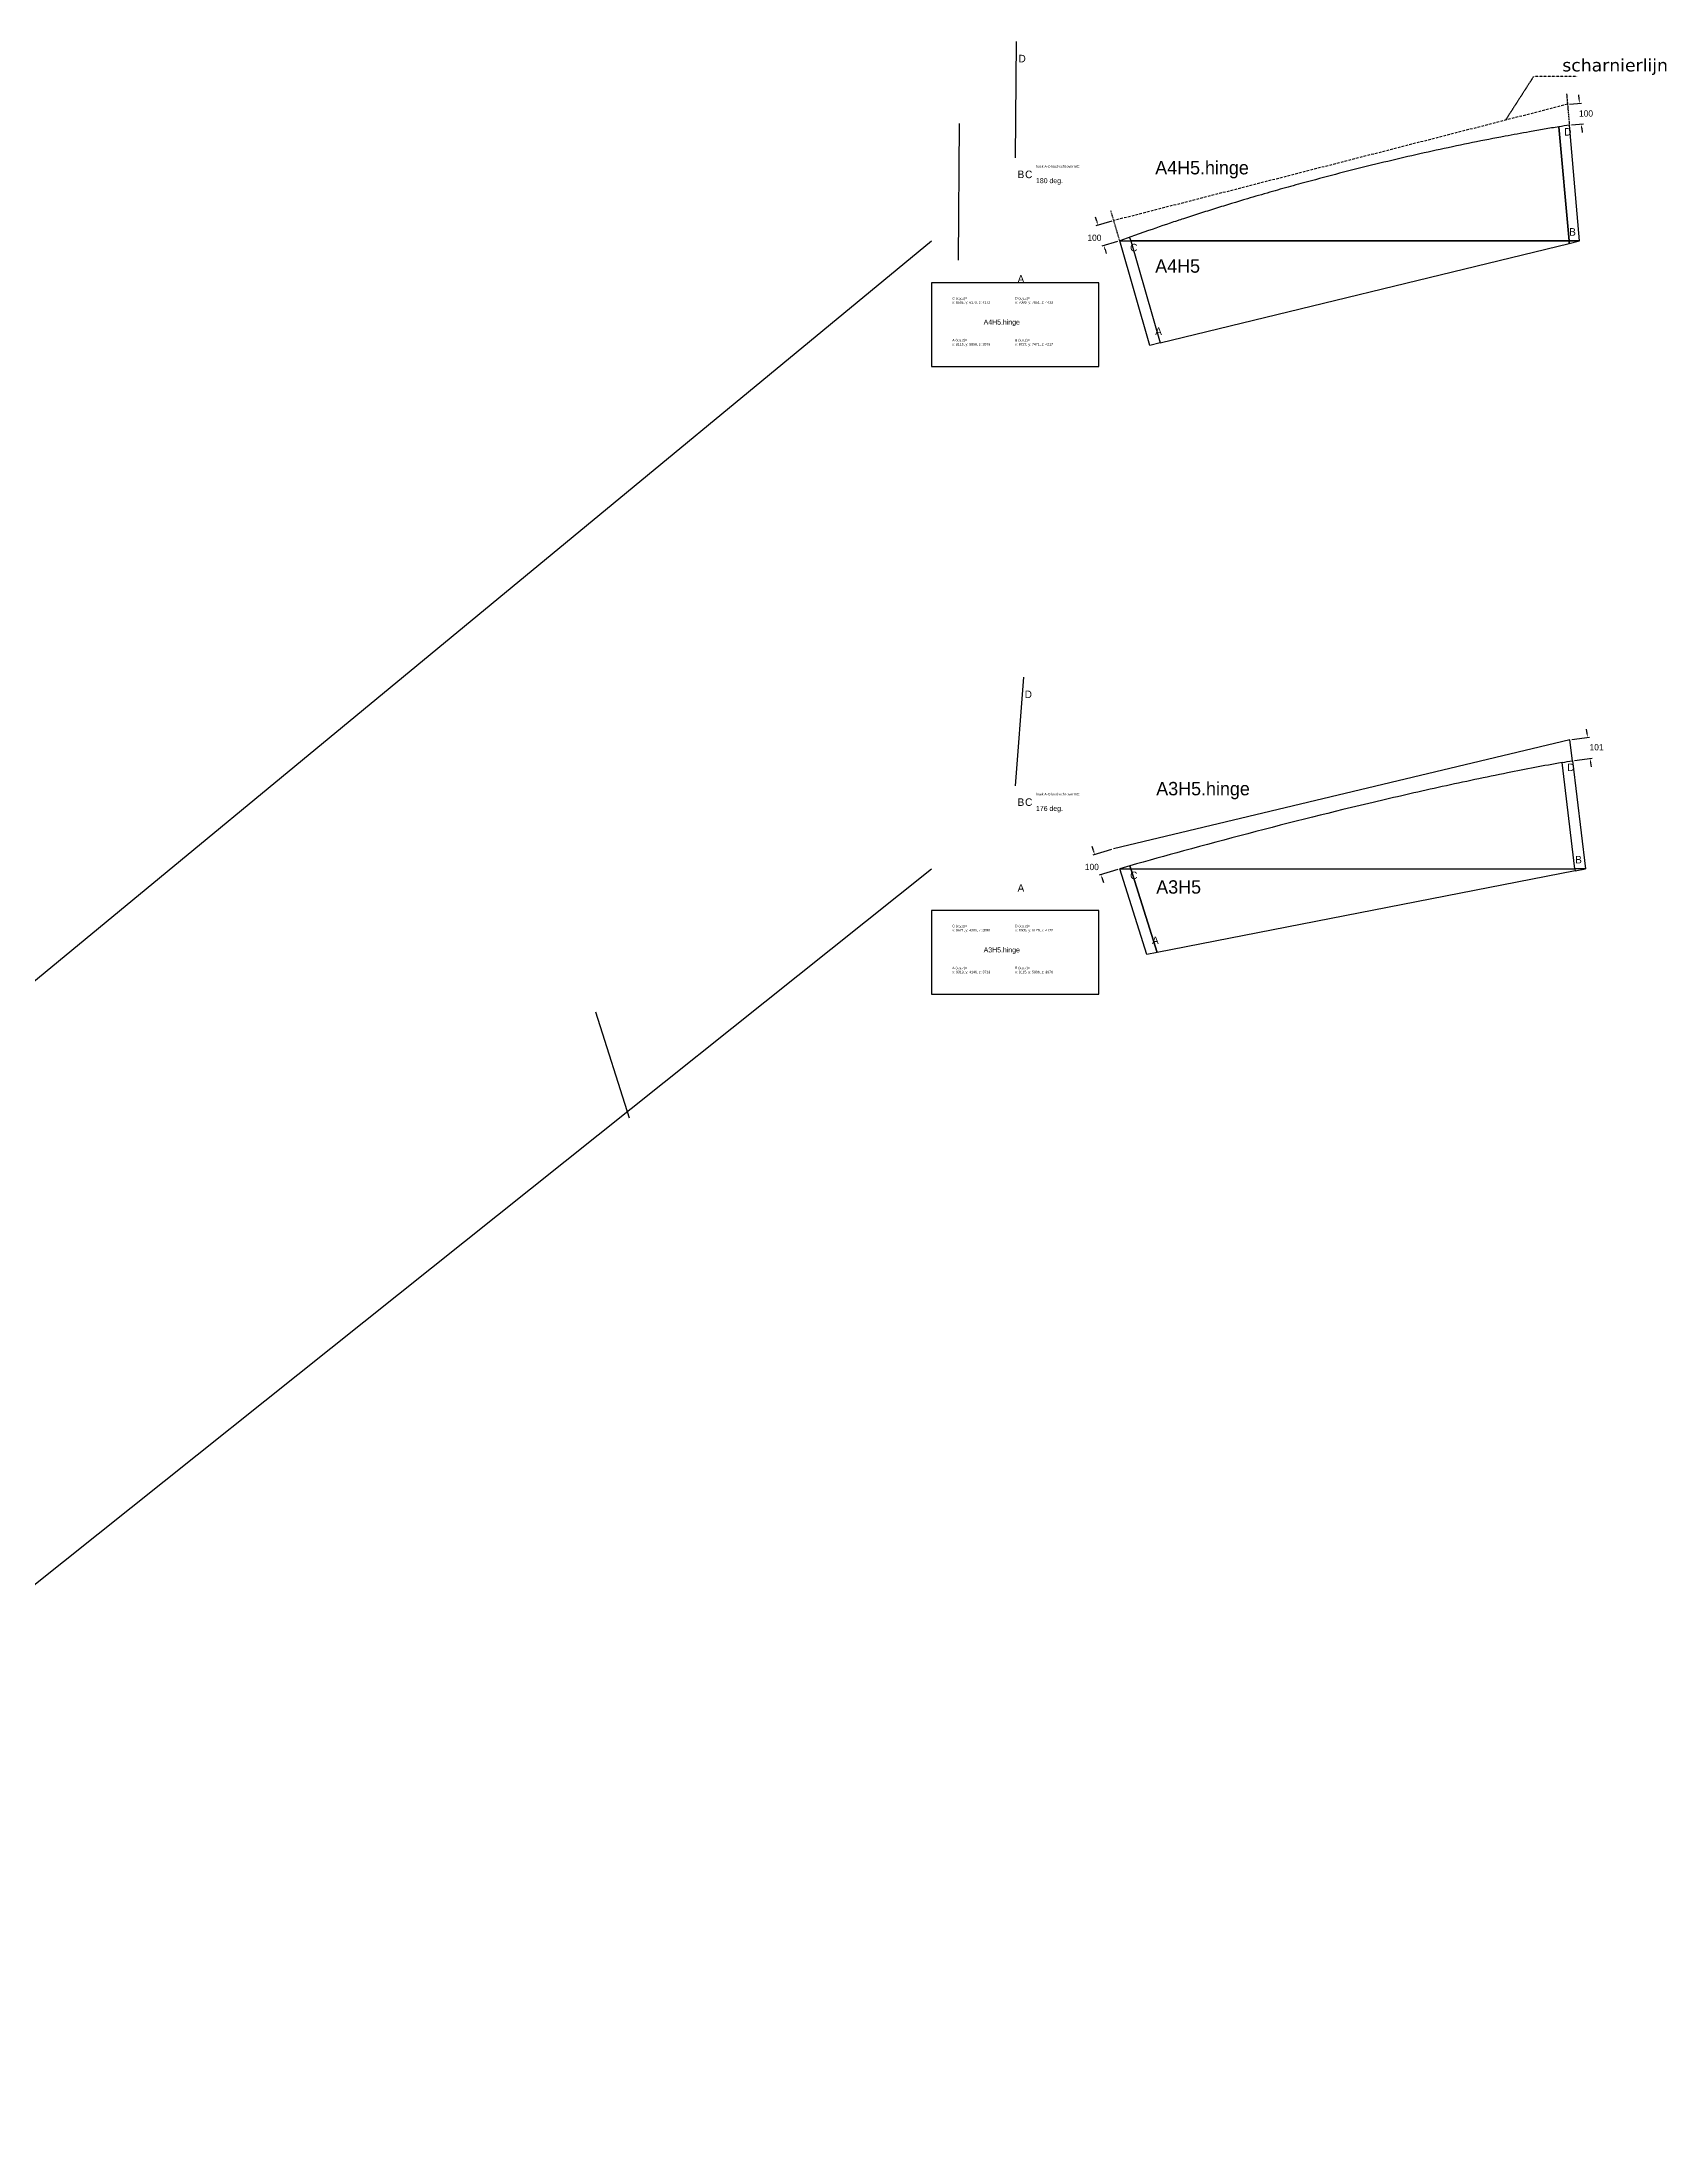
# Model space of a CAD drawing. Extents: x -5084 to 35011, y -26194 to 15088.
# Drawn here: x 12141 to 19906, y 5163 to 15088 of the extents above; entities that cross this region are included whole.
import ezdxf

# ---------------------------------------------------------------- set-up
doc = ezdxf.new("R2010")
doc.units = 0
doc.header["$MEASUREMENT"] = 0
doc.linetypes.add('HIDDEN2', pattern=[0.1875, 0.125, -0.0625])
doc.layers.get('Defpoints').update_dxf_attribs({"linetype": 'CONTINUOUS'})
for name, color, linetype in [('08-connection.hingeA', 7, 'CONTINUOUS'), ('08-coord.marker.cut.hingeA', 7, 'CONTINUOUS'), ('08-dimensions', 6, 'CONTINUOUS'), ('08-text.hingeA', 7, 'CONTINUOUS'), ('10_HINGE.DETAIL.hatch', 7, 'CONTINUOUS'), ('65_SEGA_PLINES', 5, 'CONTINUOUS'), ('80_DOORS_A_HINGE', 5, 'CONTINUOUS')]:
    doc.layers.add(name, color=color, linetype=linetype)
doc.dimstyles.new('sndr', dxfattribs={"dimtxt": 30, "dimasz": 20, "dimexe": 10, "dimexo": 10, "dimgap": 20, "dimtad": 1, "dimtih": 1, "dimtoh": 1, "dimdec": 0, "dimzin": 0, "dimdsep": 46, "dimtxsty": 'Standard', "dimcen": 1, "dimadec": 0, "dimazin": 0, "dimtfac": 1, "dimtdec": 0, "dimtofl": 0, "dimtmove": 2, "dimatfit": 3, "dimfxl": 0, "dimtolj": 1, "dimtzin": 0, "dimarcsym": 0})

# ---------------------------------------------------------------- blocks, each defined once
blk = doc.blocks.new('*D13')
at = {"layer": '08-dimensions', "color": 0, "lineweight": -2}
for p, q in [((17183.8, 14229.3), (17178.3, 14248.5)), ((17255.4, 14229.2), (17179.8, 14207.3)), ((17283.5, 14132.3), (17207.9, 14110.4)), ((17223, 14094), (17228.6, 14074.8))]:
    blk.add_line(p, q, dxfattribs=at)
at = {"layer": '08-dimensions', "color": 0}
for points in [[(17187, 14230.2), (17180.6, 14228.3), (17189.4, 14210.1)], [(17226.2, 14094.9), (17219.8, 14093.1), (17217.5, 14113.2)]]:
    blk.add_solid(points, dxfattribs=at)
at = {"layer": 'Defpoints', "color": 0}
for p in [(17189.4, 14210.1), (17265, 14232, -0.8), (17293.1, 14135.1)]:
    blk.add_point(p, dxfattribs=at)
at = {"layer": '08-dimensions', "color": 0, "insert": (17172.3, 14149.9), "char_height": 30, "attachment_point": 5}
blk.add_mtext('\\A1;100', dxfattribs=at)
blk = doc.blocks.new('*D14')
at = {"layer": '08-dimensions', "color": 0, "lineweight": -2}
for p, q in [((19443.3, 14788.8), (19500.6, 14793.9)), ((19488.9, 14812.9), (19487.1, 14832.8)), ((19452.2, 14689.3), (19509.4, 14694.3)), ((19501.2, 14673.5), (19503, 14653.6))]:
    blk.add_line(p, q, dxfattribs=at)
at = {"layer": '08-dimensions', "color": 0}
for points in [[(19492.2, 14813.2), (19485.5, 14812.6), (19490.6, 14793)], [(19504.5, 14673.8), (19497.9, 14673.2), (19499.5, 14693.5)]]:
    blk.add_solid(points, dxfattribs=at)
at = {"layer": 'Defpoints', "color": 0}
for p in [(19490.6, 14793), (19433.4, 14787.9), (19442.2, 14688.4)]:
    blk.add_point(p, dxfattribs=at)
at = {"layer": '08-dimensions', "color": 0, "insert": (19521.8, 14744.1), "char_height": 30, "attachment_point": 5}
blk.add_mtext('\\A1;100', dxfattribs=at)
blk = doc.blocks.new('*D15')
at = {"layer": '08-dimensions', "color": 0, "lineweight": -2}
for p, q in [((17167.8, 11221.5), (17161.8, 11240.5)), ((17253.4, 11227.5), (17164.3, 11199.4)), ((17283.6, 11132), (17194.5, 11103.9)), ((17210.1, 11087.8), (17216.1, 11068.8))]:
    blk.add_line(p, q, dxfattribs=at)
at = {"layer": '08-dimensions', "color": 0}
for points in [[(17171, 11222.5), (17164.7, 11220.5), (17173.9, 11202.4)], [(17213.2, 11088.8), (17206.9, 11086.8), (17204, 11106.9)]]:
    blk.add_solid(points, dxfattribs=at)
at = {"layer": 'Defpoints', "color": 0}
for p in [(17263, 11230.6), (17293.1, 11135.1), (17204, 11106.9)]:
    blk.add_point(p, dxfattribs=at)
at = {"layer": '08-dimensions', "color": 0, "insert": (17160.2, 11143.2), "char_height": 30, "attachment_point": 5}
blk.add_mtext('\\A1;100', dxfattribs=at)
blk = doc.blocks.new('*D16')
at = {"layer": '08-dimensions', "color": 0, "lineweight": -2}
for p, q in [((19454.7, 11752.7), (19539.2, 11763)), ((19526.9, 11781.6), (19524.4, 11801.5)), ((19466.9, 11652.5), (19551.3, 11662.8)), ((19543.8, 11641.7), (19546.2, 11621.9))]:
    blk.add_line(p, q, dxfattribs=at)
at = {"layer": '08-dimensions', "color": 0}
for points in [[(19530.2, 11782), (19523.5, 11781.2), (19529.3, 11761.8)], [(19547.1, 11642.1), (19540.5, 11641.3), (19541.4, 11661.6)]]:
    blk.add_solid(points, dxfattribs=at)
at = {"layer": 'Defpoints', "color": 0}
for p in [(19444.8, 11751.5), (19456.9, 11651.3), (19541.4, 11661.6)]:
    blk.add_point(p, dxfattribs=at)
at = {"layer": '08-dimensions', "color": 0, "insert": (19572.3, 11715.4), "char_height": 30, "attachment_point": 5}
blk.add_mtext('\\A1;101', dxfattribs=at)

msp = doc.modelspace()

# ---------------------------------------------------------------- linework, layer by layer
at = {"layer": '08-connection.hingeA'}
for p, q in [((7592, 6873.5, 4204.2), (16393.1, 14135.1)), ((8908.7, 5162.7, 3942.2), (16393.1, 11135.1))]:
    msp.add_line(p, q, dxfattribs=at)
at = {"layer": '08-text.hingeA', "color": 6}
msp.add_lwpolyline([(16393.1, 13535.1), (17193.1, 13535.1), (17193.1, 13935.1), (16393.1, 13935.1)], close=True, dxfattribs=at)
at = {"layer": '08-text.hingeA'}
msp.add_lwpolyline([(16393.1, 10535.1), (17193.1, 10535.1), (17193.1, 10935.1), (16393.1, 10935.1)], close=True, dxfattribs=at)
at = {"layer": '10_HINGE.DETAIL.hatch', "color": 6, "linetype": 'HIDDEN2'}
for p, q in [((19137.6, 14712.1, -0.1), (19271.7, 14920.2, 0)), ((19479.1, 14920.2), (19271.7, 14920.2))]:
    msp.add_line(p, q, dxfattribs=at)
at = {"layer": '10_HINGE.DETAIL.hatch', "color": 6, "linetype": 'HIDDEN2', "ltscale": 30}
msp.add_line((19428.9, 14838.4), (19442.2, 14688.4), dxfattribs=at)
at = {"layer": '65_SEGA_PLINES', "color": 2, "extrusion": (-1.93611e-07, -1.71647e-08, 1)}
for p, q in [((18921.8, 14592.9, 0), (18902.4, 14588.9, 0)), ((18941.1, 14596.9, 0), (18921.8, 14592.9, 0)), ((18960.4, 14600.9, 0), (18941.1, 14596.9, 0)), ((18979.8, 14604.8, 0), (18960.4, 14600.9, 0)), ((18999.1, 14608.7, 0), (18979.8, 14604.8, 0)), ((19018.5, 14612.6, 0), (18999.1, 14608.7, 0)), ((19037.9, 14616.4, 0), (19018.5, 14612.6, 0)), ((19057.3, 14620.2, 0), (19037.9, 14616.4, 0)), ((19076.7, 14624, 0), (19057.3, 14620.2, 0)), ((19096.1, 14627.8, 0), (19076.7, 14624, 0)), ((19115.5, 14631.5, 0), (19096.1, 14627.8, 0)), ((19135, 14635.2, 0), (19115.5, 14631.5, 0)), ((19149.5, 14637.9, 0), (19135, 14635.2, 0)), ((19164.1, 14640.6, 0), (19149.5, 14637.9, 0)), ((19178.6, 14643.3, 0), (19164.1, 14640.6, 0)), ((19193.2, 14646, 0), (19178.6, 14643.3, 0)), ((19207.7, 14648.6, 0), (19193.2, 14646, 0)), ((19222.3, 14651.3, 0), (19207.7, 14648.6, 0)), ((19236.9, 14653.9, 0), (19222.3, 14651.3, 0)), ((19251.4, 14656.5, 0), (19236.9, 14653.9, 0)), ((19260.3, 14658.1, 0), (19251.4, 14656.5, 0)), ((19269.1, 14659.7, 0), (19260.3, 14658.1, 0)), ((19277.9, 14661.2, 0), (19269.1, 14659.7, 0)), ((19286.7, 14662.8, 0), (19277.9, 14661.2, 0)), ((19295.6, 14664.3, 0), (19286.7, 14662.8, 0)), ((19304.4, 14665.8, 0), (19295.6, 14664.3, 0)), ((19313.2, 14667.3, 0), (19304.4, 14665.8, 0)), ((19322, 14668.8, 0), (19313.2, 14667.3, 0)), ((19330.8, 14670.3, 0), (19322, 14668.8, 0)), ((19339.7, 14671.8, 0), (19330.8, 14670.3, 0)), ((19348.5, 14673.3, 0), (19339.7, 14671.8, 0)), ((19357.3, 14674.8, 0), (19348.5, 14673.3, 0)), ((19366.1, 14676.2, 0), (19357.3, 14674.8, 0)), ((19374.9, 14677.7, 0), (19366.1, 14676.2, 0)), ((19383.8, 14679.1, 0), (19374.9, 14677.7, 0)), ((19392.6, 14680.5, 0), (19383.8, 14679.1, 0)), ((19441, 14135.1, 0), (19392.6, 14680.5, 0)), ((18478.1, 14492, 0), (18458.8, 14487.3, 0)), ((18497.3, 14496.8, 0), (18478.1, 14492, 0)), ((18516.6, 14501.5, 0), (18497.3, 14496.8, 0)), ((18535.8, 14506.1, 0), (18516.6, 14501.5, 0)), ((18555, 14510.8, 0), (18535.8, 14506.1, 0)), ((18574.3, 14515.4, 0), (18555, 14510.8, 0)), ((18593.5, 14519.9, 0), (18574.3, 14515.4, 0)), ((18612.8, 14524.5, 0), (18593.5, 14519.9, 0)), ((18632, 14529, 0), (18612.8, 14524.5, 0)), ((18651.3, 14533.5, 0), (18632, 14529, 0)), ((18670.6, 14537.9, 0), (18651.3, 14533.5, 0)), ((18689.9, 14542.3, 0), (18670.6, 14537.9, 0)), ((18709.1, 14546.7, 0), (18689.9, 14542.3, 0)), ((18728.4, 14551.1, 0), (18709.1, 14546.7, 0)), ((18747.7, 14555.4, 0), (18728.4, 14551.1, 0)), ((18767.1, 14559.7, 0), (18747.7, 14555.4, 0)), ((18786.4, 14564, 0), (18767.1, 14559.7, 0)), ((18805.7, 14568.2, 0), (18786.4, 14564, 0)), ((18825, 14572.4, 0), (18805.7, 14568.2, 0)), ((18844.4, 14576.6, 0), (18825, 14572.4, 0)), ((18863.7, 14580.7, 0), (18844.4, 14576.6, 0)), ((18883.1, 14584.8, 0), (18863.7, 14580.7, 0)), ((18902.4, 14588.9, 0), (18883.1, 14584.8, 0)), ((18097.6, 14392.1, 0), (18085.2, 14388.7, 0)), ((18110, 14395.6, 0), (18097.6, 14392.1, 0)), ((18122.4, 14399, 0), (18110, 14395.6, 0)), ((18134.8, 14402.4, 0), (18122.4, 14399, 0)), ((18147.2, 14405.8, 0), (18134.8, 14402.4, 0)), ((18159.6, 14409.2, 0), (18147.2, 14405.8, 0)), ((18172.1, 14412.6, 0), (18159.6, 14409.2, 0)), ((18184.5, 14416, 0), (18172.1, 14412.6, 0)), ((18196.9, 14419.4, 0), (18184.5, 14416, 0)), ((18209.3, 14422.7, 0), (18196.9, 14419.4, 0)), ((18228.4, 14427.8, 0), (18209.3, 14422.7, 0)), ((18247.6, 14432.9, 0), (18228.4, 14427.8, 0)), ((18266.7, 14438, 0), (18247.6, 14432.9, 0)), ((18285.9, 14443.1, 0), (18266.7, 14438, 0)), ((18305.1, 14448.1, 0), (18285.9, 14443.1, 0)), ((18324.3, 14453.1, 0), (18305.1, 14448.1, 0)), ((18343.5, 14458.1, 0), (18324.3, 14453.1, 0)), ((18362.7, 14463, 0), (18343.5, 14458.1, 0)), ((18381.9, 14467.9, 0), (18362.7, 14463, 0)), ((18401.1, 14472.8, 0), (18381.9, 14467.9, 0)), ((18420.4, 14477.7, 0), (18401.1, 14472.8, 0)), ((18439.6, 14482.5, 0), (18420.4, 14477.7, 0)), ((18458.8, 14487.3, 0), (18439.6, 14482.5, 0)), ((17760, 14292.9, 0), (17750.5, 14290, 0)), ((17769.5, 14295.9, 0), (17760, 14292.9, 0)), ((17779.1, 14298.8, 0), (17769.5, 14295.9, 0)), ((17788.6, 14301.8, 0), (17779.1, 14298.8, 0)), ((17807.8, 14307.6, 0), (17788.6, 14301.8, 0)), ((17826.9, 14313.4, 0), (17807.8, 14307.6, 0)), ((17846, 14319.2, 0), (17826.9, 14313.4, 0)), ((17865.2, 14325, 0), (17846, 14319.2, 0)), ((17884.3, 14330.7, 0), (17865.2, 14325, 0)), ((17903.5, 14336.4, 0), (17884.3, 14330.7, 0)), ((17916.9, 14340.4, 0), (17903.5, 14336.4, 0)), ((17930.3, 14344.3, 0), (17916.9, 14340.4, 0)), ((17943.7, 14348.3, 0), (17930.3, 14344.3, 0)), ((17957.2, 14352.2, 0), (17943.7, 14348.3, 0)), ((17970.6, 14356.1, 0), (17957.2, 14352.2, 0)), ((17984, 14360, 0), (17970.6, 14356.1, 0)), ((17997.5, 14363.8, 0), (17984, 14360, 0)), ((18010.9, 14367.7, 0), (17997.5, 14363.8, 0)), ((18023.3, 14371.2, 0), (18010.9, 14367.7, 0)), ((18035.7, 14374.7, 0), (18023.3, 14371.2, 0)), ((18048, 14378.2, 0), (18035.7, 14374.7, 0)), ((18060.4, 14381.7, 0), (18048, 14378.2, 0)), ((18072.8, 14385.2, 0), (18060.4, 14381.7, 0)), ((18085.2, 14388.7, 0), (18072.8, 14385.2, 0)), ((17465.4, 14196.1, 0), (17448.2, 14190.2, 0)), ((17482.5, 14202.1, 0), (17465.4, 14196.1, 0)), ((17499.6, 14208, 0), (17482.5, 14202.1, 0)), ((17516.8, 14213.9, 0), (17499.6, 14208, 0)), ((17533.9, 14219.7, 0), (17516.8, 14213.9, 0)), ((17542.5, 14222.7, 0), (17533.9, 14219.7, 0)), ((17551.1, 14225.6, 0), (17542.5, 14222.7, 0)), ((17559.7, 14228.5, 0), (17551.1, 14225.6, 0)), ((17564, 14229.9, 0), (17559.7, 14228.5, 0)), ((17568.3, 14231.4, 0), (17564, 14229.9, 0)), ((17572, 14232.6, 0), (17568.3, 14231.4, 0)), ((17575.7, 14233.9, 0), (17572, 14232.6, 0)), ((17583.2, 14236.3, 0), (17575.7, 14233.9, 0)), ((17590.7, 14238.8, 0), (17583.2, 14236.3, 0)), ((17598.1, 14241.3, 0), (17590.7, 14238.8, 0)), ((17607.6, 14244.4, 0), (17598.1, 14241.3, 0)), ((17617.1, 14247.5, 0), (17607.6, 14244.4, 0)), ((17626.7, 14250.6, 0), (17617.1, 14247.5, 0)), ((17636.2, 14253.7, 0), (17626.7, 14250.6, 0)), ((17645.7, 14256.7, 0), (17636.2, 14253.7, 0)), ((17655.2, 14259.8, 0), (17645.7, 14256.7, 0)), ((17664.7, 14262.9, 0), (17655.2, 14259.8, 0)), ((17674.2, 14265.9, 0), (17664.7, 14262.9, 0)), ((17683.7, 14268.9, 0), (17674.2, 14265.9, 0)), ((17693.2, 14272, 0), (17683.7, 14268.9, 0)), ((17702.8, 14275, 0), (17693.2, 14272, 0)), ((17712.3, 14278, 0), (17702.8, 14275, 0)), ((17721.9, 14281, 0), (17712.3, 14278, 0)), ((17731.4, 14284, 0), (17721.9, 14281, 0)), ((17740.9, 14287, 0), (17731.4, 14284, 0)), ((17750.5, 14290, 0), (17740.9, 14287, 0)), ((17363.3, 14160.3, 0), (17293.1, 14135.1)), ((17340.7, 14152.2, 0), (17345.7, 14135.1, 0)), ((17345.7, 14135.1, 0), (19441, 14135.1, 0)), ((17385.9, 14168.3, 0), (17363.3, 14160.3, 0)), ((17408.5, 14176.3, 0), (17385.9, 14168.3, 0)), ((17431.1, 14184.2, 0), (17408.5, 14176.3, 0)), ((17448.2, 14190.2, 0), (17431.1, 14184.2, 0))]:
    msp.add_line(p, q, dxfattribs=at)
at = {"layer": '65_SEGA_PLINES', "color": 2, "extrusion": (0.999967, -0.008071, 1.93615e-07)}
msp.add_lwpolyline([(14570.1, -2147.9), (14570.1, -2198.1), (15123.4, -2149.1), (15121.5, -2136.7), (15119.5, -2124.2), (15117.6, -2111.9), (15115.6, -2099.5), (14570.1, -2147.9)], dxfattribs=at)
msp.add_lwpolyline([(14570.1, -2147.9), (14570.1, -2198.1), (15123.4, -2149.1), (15121.5, -2136.7), (15119.5, -2124.2), (15117.6, -2111.9), (15115.6, -2099.5), (14570.1, -2147.9)], dxfattribs=at)
at = {"layer": '65_SEGA_PLINES', "color": 2, "extrusion": (0.999967, -0.008071, 1.93611e-07)}
msp.add_lwpolyline([(14570.2, -52.6), (14570.1, -2147.9), (15115.6, -2099.5), (15114.2, -2090.6), (15112.7, -2081.8), (15111.3, -2073), (15109.8, -2064.2), (15108.3, -2055.3), (15106.9, -2046.5), (15105.4, -2037.7), (15103.9, -2028.9), (15102.4, -2020.1), (15100.9, -2011.3), (15099.3, -2002.4), (15097.8, -1993.6), (15096.3, -1984.8), (15094.7, -1976), (15093.2, -1967.1), (15091.6, -1958.3), (15089, -1943.7), (15086.4, -1929.2), (15083.7, -1914.6), (15081, -1900), (15078.4, -1885.5), (15075.7, -1870.9), (15073, -1856.4), (15070.2, -1841.8), (15066.5, -1822.4), (15062.8, -1802.9), (15059.1, -1783.5), (15055.3, -1764.1), (15051.5, -1744.8), (15047.7, -1725.4), (15043.8, -1706), (15039.9, -1686.7), (15035.9, -1667.3), (15032, -1648), (15028, -1628.6), (15023.9, -1609.3), (15019.9, -1589.9), (15015.8, -1570.6), (15011.6, -1551.3), (15007.5, -1531.9), (15003.3, -1512.6), (14999, -1493.3), (14994.8, -1473.9), (14990.5, -1454.6), (14986.2, -1435.3), (14981.8, -1416), (14977.4, -1396.7), (14973, -1377.4), (14968.5, -1358.2), (14964.1, -1338.9), (14959.5, -1319.6), (14955, -1300.4), (14950.4, -1281.1), (14945.8, -1261.9), (14941.2, -1242.7), (14936.5, -1223.4), (14931.8, -1204.2), (14927.1, -1185), (14922.3, -1165.7), (14917.5, -1146.5), (14912.7, -1127.2), (14907.9, -1108), (14903, -1088.8), (14898.1, -1069.6), (14893.1, -1050.3), (14888.2, -1031.1), (14883.2, -1011.9), (14878.1, -992.8), (14873.1, -973.6), (14868, -954.4), (14862.9, -935.3), (14857.8, -916.2), (14854.4, -903.8), (14851.1, -891.3), (14847.7, -878.9), (14844.3, -866.5), (14840.9, -854.1), (14837.5, -841.7), (14834.1, -829.3), (14830.6, -816.9), (14827.2, -804.5), (14823.7, -792.1), (14820.3, -779.7), (14816.8, -767.3), (14813.3, -754.9), (14809.8, -742.5), (14806.3, -730.2), (14802.7, -717.8), (14798.9, -704.4), (14795, -690.9), (14791.1, -677.5), (14787.2, -664), (14783.3, -650.6), (14779.4, -637.2), (14775.4, -623.8), (14771.5, -610.3), (14765.8, -591.2), (14760.1, -572.1), (14754.3, -552.9), (14748.5, -533.8), (14742.7, -514.6), (14736.8, -495.5), (14733.9, -486), (14730.9, -476.4), (14728, -466.9), (14725, -457.3), (14722, -447.8), (14719.1, -438.3), (14716.1, -428.7), (14713.1, -419.2), (14710, -409.7), (14707, -400.1), (14704, -390.6), (14701, -381.1), (14697.9, -371.6), (14694.9, -362.1), (14691.8, -352.5), (14688.7, -343), (14685.7, -333.5), (14682.6, -324), (14679.4, -314.5), (14676.3, -305), (14673.9, -297.6), (14671.4, -290.1), (14668.9, -282.6), (14667.7, -278.9), (14666.4, -275.2), (14665, -270.9), (14663.5, -266.6), (14660.6, -258), (14657.7, -249.4), (14654.8, -240.8), (14648.9, -223.7), (14643.1, -206.5), (14637.1, -189.4), (14631.2, -172.2), (14625.2, -155.1), (14619.3, -138), (14611.3, -115.4), (14603.3, -92.8), (14595.3, -70.2), (14587.3, -47.6), (14570.2, -52.6)], dxfattribs=at)
msp.add_lwpolyline([(14570.2, -52.6), (14570.1, -2147.9), (15115.6, -2099.5), (15114.2, -2090.6), (15112.7, -2081.8), (15111.3, -2073), (15109.8, -2064.2), (15108.3, -2055.3), (15106.9, -2046.5), (15105.4, -2037.7), (15103.9, -2028.9), (15102.4, -2020.1), (15100.9, -2011.3), (15099.3, -2002.4), (15097.8, -1993.6), (15096.3, -1984.8), (15094.7, -1976), (15093.2, -1967.1), (15091.6, -1958.3), (15089, -1943.7), (15086.4, -1929.2), (15083.7, -1914.6), (15081, -1900), (15078.4, -1885.5), (15075.7, -1870.9), (15073, -1856.4), (15070.2, -1841.8), (15066.5, -1822.4), (15062.8, -1802.9), (15059.1, -1783.5), (15055.3, -1764.1), (15051.5, -1744.8), (15047.7, -1725.4), (15043.8, -1706), (15039.9, -1686.7), (15035.9, -1667.3), (15032, -1648), (15028, -1628.6), (15023.9, -1609.3), (15019.9, -1589.9), (15015.8, -1570.6), (15011.6, -1551.3), (15007.5, -1531.9), (15003.3, -1512.6), (14999, -1493.3), (14994.8, -1473.9), (14990.5, -1454.6), (14986.2, -1435.3), (14981.8, -1416), (14977.4, -1396.7), (14973, -1377.4), (14968.5, -1358.2), (14964.1, -1338.9), (14959.5, -1319.6), (14955, -1300.4), (14950.4, -1281.1), (14945.8, -1261.9), (14941.2, -1242.7), (14936.5, -1223.4), (14931.8, -1204.2), (14927.1, -1185), (14922.3, -1165.7), (14917.5, -1146.5), (14912.7, -1127.2), (14907.9, -1108), (14903, -1088.8), (14898.1, -1069.6), (14893.1, -1050.3), (14888.2, -1031.1), (14883.2, -1011.9), (14878.1, -992.8), (14873.1, -973.6), (14868, -954.4), (14862.9, -935.3), (14857.8, -916.2), (14854.4, -903.8), (14851.1, -891.3), (14847.7, -878.9), (14844.3, -866.5), (14840.9, -854.1), (14837.5, -841.7), (14834.1, -829.3), (14830.6, -816.9), (14827.2, -804.5), (14823.7, -792.1), (14820.3, -779.7), (14816.8, -767.3), (14813.3, -754.9), (14809.8, -742.5), (14806.3, -730.2), (14802.7, -717.8), (14798.9, -704.4), (14795, -690.9), (14791.1, -677.5), (14787.2, -664), (14783.3, -650.6), (14779.4, -637.2), (14775.4, -623.8), (14771.5, -610.3), (14765.8, -591.2), (14760.1, -572.1), (14754.3, -552.9), (14748.5, -533.8), (14742.7, -514.6), (14736.8, -495.5), (14733.9, -486), (14730.9, -476.4), (14728, -466.9), (14725, -457.3), (14722, -447.8), (14719.1, -438.3), (14716.1, -428.7), (14713.1, -419.2), (14710, -409.7), (14707, -400.1), (14704, -390.6), (14701, -381.1), (14697.9, -371.6), (14694.9, -362.1), (14691.8, -352.5), (14688.7, -343), (14685.7, -333.5), (14682.6, -324), (14679.4, -314.5), (14676.3, -305), (14673.9, -297.6), (14671.4, -290.1), (14668.9, -282.6), (14667.7, -278.9), (14666.4, -275.2), (14665, -270.9), (14663.5, -266.6), (14660.6, -258), (14657.7, -249.4), (14654.8, -240.8), (14648.9, -223.7), (14643.1, -206.5), (14637.1, -189.4), (14631.2, -172.2), (14625.2, -155.1), (14619.3, -138), (14611.3, -115.4), (14603.3, -92.8), (14595.3, -70.2), (14587.3, -47.6), (14570.2, -52.6)], dxfattribs=at)
at = {"layer": '65_SEGA_PLINES', "color": 2, "extrusion": (-1.93615e-07, -1.71701e-08, 1)}
msp.add_lwpolyline([(19441, 14135.1), (19491.3, 14135.1), (19442.2, 14688.4), (19429.8, 14686.4), (19417.4, 14684.5), (19405, 14682.5), (19392.6, 14680.5), (19441, 14135.1)], dxfattribs=at)
msp.add_lwpolyline([(19441, 14135.1), (19491.3, 14135.1), (19442.2, 14688.4), (19429.8, 14686.4), (19417.4, 14684.5), (19405, 14682.5), (19392.6, 14680.5), (19441, 14135.1)], dxfattribs=at)
at = {"layer": '65_SEGA_PLINES', "extrusion": (-1, 2.27924e-15, 3.88578e-16)}
msp.add_lwpolyline([(-13947.5, -193.9), (-14423.1, -2148.9), (-14435.1, -2147.8), (-14435.1, -52.6), (-13947.5, -193.9)], dxfattribs=at)
msp.add_lwpolyline([(-13947.5, -193.9), (-14423.1, -2148.9), (-14435.1, -2147.8), (-14435.1, -52.6), (-13947.5, -193.9)], dxfattribs=at)
at = {"layer": '65_SEGA_PLINES', "extrusion": (-1, 3.52824e-15, -2.55351e-15)}
msp.add_lwpolyline([(-14435.1, -52.6), (-13947.5, -193.9), (-13935.5, -144.8), (-14435.1, 0), (-14435.1, -52.6)], dxfattribs=at)
msp.add_lwpolyline([(-14435.1, -52.6), (-13947.5, -193.9), (-13935.5, -144.8), (-14435.1, 0), (-14435.1, -52.6)], dxfattribs=at)
at = {"layer": '65_SEGA_PLINES', "extrusion": (1, -6.35497e-14, -1.22125e-14)}
msp.add_lwpolyline([(14423.1, -2148.9), (14435.1, -2198.1), (14435.1, -2147.8), (14423.1, -2148.9)], dxfattribs=at)
msp.add_lwpolyline([(14423.1, -2148.9), (14435.1, -2198.1), (14435.1, -2147.8), (14423.1, -2148.9)], dxfattribs=at)
at = {"layer": '65_SEGA_PLINES', "extrusion": (2.55351e-15, 3.4972e-15, -1)}
msp.add_lwpolyline([(-17345.7, 14135.1), (-17487, 13647.5), (-17437.9, 13635.5), (-17293.1, 14135.1), (-17345.7, 14135.1)], dxfattribs=at)
msp.add_lwpolyline([(-17345.7, 14135.1), (-17487, 13647.5), (-17437.9, 13635.5), (-17293.1, 14135.1), (-17345.7, 14135.1)], dxfattribs=at)
at = {"layer": '65_SEGA_PLINES', "extrusion": (-4.16334e-16, 2.2482e-15, -1)}
msp.add_lwpolyline([(-17487, 13647.5), (-19442, 14123.1), (-19441, 14135.1), (-17345.7, 14135.1), (-17487, 13647.5)], dxfattribs=at)
msp.add_lwpolyline([(-17487, 13647.5), (-19442, 14123.1), (-19441, 14135.1), (-17345.7, 14135.1), (-17487, 13647.5)], dxfattribs=at)
at = {"layer": '65_SEGA_PLINES'}
for points in [[(19442, 14123.1), (19491.3, 14135.1), (19441, 14135.1), (19442, 14123.1)], [(19442, 14123.1), (19491.3, 14135.1), (19441, 14135.1), (19442, 14123.1)], [(19469, 11135.1), (19470.1, 11125.4), (17473, 10734.6), (17346.5, 11135.1), (19469, 11135.1)], [(19469, 11135.1), (19470.1, 11125.4), (17473, 10734.6), (17346.5, 11135.1), (19469, 11135.1)], [(19470.1, 11125.4), (19519.6, 11135.1), (19469, 11135.1), (19470.1, 11125.4)], [(19470.1, 11125.4), (19519.6, 11135.1), (19469, 11135.1), (19470.1, 11125.4)]]:
    msp.add_lwpolyline(points, dxfattribs=at)
at = {"layer": '65_SEGA_PLINES', "color": 2, "extrusion": (-0.997819, 0.066013, 2.498e-16)}
msp.add_lwpolyline([(-13026.1, -2114.3), (-13028.4, -2126.7), (-13030.6, -2139), (-13032.8, -2151.4), (-13035, -2163.8), (-12518.7, -2226.4), (-12518.7, -2175.9), (-13026.1, -2114.3)], dxfattribs=at)
msp.add_lwpolyline([(-13026.1, -2114.3), (-13028.4, -2126.7), (-13030.6, -2139), (-13032.8, -2151.4), (-13035, -2163.8), (-12518.7, -2226.4), (-12518.7, -2175.9), (-13026.1, -2114.3)], dxfattribs=at)
at = {"layer": '65_SEGA_PLINES', "color": 2, "extrusion": (0.997819, -0.066013, -1.36002e-15)}
msp.add_lwpolyline([(12518.7, -2175.9), (13026.1, -2114.3), (13023.2, -2098), (13020.2, -2081.6), (13017.2, -2065.3), (13014.2, -2049), (13011.1, -2032.6), (13008, -2016.3), (13005, -2000), (13001.8, -1983.7), (12998.7, -1967.3), (12995.6, -1951), (12992.4, -1934.7), (12989.2, -1918.4), (12986, -1902.2), (12982.8, -1885.9), (12979.6, -1869.6), (12976.3, -1853.4), (12972.4, -1833.9), (12968.5, -1814.5), (12964.5, -1795), (12960.5, -1775.5), (12956.5, -1756), (12952.4, -1736.5), (12948.4, -1717), (12944.3, -1697.5), (12940.2, -1678), (12936, -1658.5), (12931.9, -1639), (12927.7, -1619.6), (12923.5, -1600.1), (12919.3, -1580.7), (12915.1, -1561.3), (12910.9, -1541.9), (12906.6, -1522.5), (12902.3, -1503.1), (12898, -1483.6), (12893.7, -1464.2), (12889.3, -1444.8), (12884.9, -1425.3), (12880.5, -1405.9), (12876.1, -1386.5), (12871.7, -1367.1), (12867.3, -1347.6), (12862.8, -1328.2), (12858.3, -1308.8), (12853.8, -1289.4), (12849.3, -1270.1), (12844.8, -1250.7), (12840.2, -1231.3), (12835.4, -1210.8), (12830.5, -1190.2), (12825.6, -1169.6), (12820.7, -1149.1), (12815.8, -1128.5), (12810.8, -1108), (12805.9, -1087.5), (12800.9, -1066.9), (12792, -1030.6), (12783.1, -994.2), (12774.1, -957.8), (12765, -921.5), (12755.4, -882.8), (12745.6, -844.2), (12735.8, -805.6), (12726, -767), (12716.1, -728.4), (12706.1, -689.8), (12696.1, -651.2), (12686, -612.7), (12675.9, -574.2), (12665.7, -535.7), (12655.5, -497.3), (12645.2, -458.8), (12634.9, -420.4), (12624.5, -382), (12614.1, -343.6), (12603.6, -305.2), (12594.9, -273.3), (12586.1, -241.3), (12577.2, -209.3), (12568.3, -177.1), (12559.4, -145), (12550.5, -112.9), (12541.5, -80.8), (12532.5, -48.8), (12518.7, -53.4), (12518.7, -2175.9)], dxfattribs=at)
msp.add_lwpolyline([(12518.7, -2175.9), (13026.1, -2114.3), (13023.2, -2098), (13020.2, -2081.6), (13017.2, -2065.3), (13014.2, -2049), (13011.1, -2032.6), (13008, -2016.3), (13005, -2000), (13001.8, -1983.7), (12998.7, -1967.3), (12995.6, -1951), (12992.4, -1934.7), (12989.2, -1918.4), (12986, -1902.2), (12982.8, -1885.9), (12979.6, -1869.6), (12976.3, -1853.4), (12972.4, -1833.9), (12968.5, -1814.5), (12964.5, -1795), (12960.5, -1775.5), (12956.5, -1756), (12952.4, -1736.5), (12948.4, -1717), (12944.3, -1697.5), (12940.2, -1678), (12936, -1658.5), (12931.9, -1639), (12927.7, -1619.6), (12923.5, -1600.1), (12919.3, -1580.7), (12915.1, -1561.3), (12910.9, -1541.9), (12906.6, -1522.5), (12902.3, -1503.1), (12898, -1483.6), (12893.7, -1464.2), (12889.3, -1444.8), (12884.9, -1425.3), (12880.5, -1405.9), (12876.1, -1386.5), (12871.7, -1367.1), (12867.3, -1347.6), (12862.8, -1328.2), (12858.3, -1308.8), (12853.8, -1289.4), (12849.3, -1270.1), (12844.8, -1250.7), (12840.2, -1231.3), (12835.4, -1210.8), (12830.5, -1190.2), (12825.6, -1169.6), (12820.7, -1149.1), (12815.8, -1128.5), (12810.8, -1108), (12805.9, -1087.5), (12800.9, -1066.9), (12792, -1030.6), (12783.1, -994.2), (12774.1, -957.8), (12765, -921.5), (12755.4, -882.8), (12745.6, -844.2), (12735.8, -805.6), (12726, -767), (12716.1, -728.4), (12706.1, -689.8), (12696.1, -651.2), (12686, -612.7), (12675.9, -574.2), (12665.7, -535.7), (12655.5, -497.3), (12645.2, -458.8), (12634.9, -420.4), (12624.5, -382), (12614.1, -343.6), (12603.6, -305.2), (12594.9, -273.3), (12586.1, -241.3), (12577.2, -209.3), (12568.3, -177.1), (12559.4, -145), (12550.5, -112.9), (12541.5, -80.8), (12532.5, -48.8), (12518.7, -53.4), (12518.7, -2175.9)], dxfattribs=at)
at = {"layer": '65_SEGA_PLINES', "color": 2}
for points in [[(19469, 11135.1), (19407.4, 11642.5), (19391.1, 11639.6), (19374.8, 11636.6), (19358.4, 11633.6), (19342.1, 11630.5), (19325.8, 11627.5), (19309.4, 11624.4), (19293.1, 11621.3), (19276.8, 11618.2), (19260.5, 11615.1), (19244.2, 11611.9), (19227.9, 11608.8), (19211.6, 11605.6), (19195.3, 11602.4), (19179, 11599.2), (19162.7, 11595.9), (19146.5, 11592.7), (19127, 11588.8), (19107.6, 11584.8), (19088.1, 11580.9), (19068.6, 11576.9), (19049.1, 11572.9), (19029.6, 11568.8), (19010.1, 11564.8), (18990.6, 11560.7), (18971.1, 11556.6), (18951.6, 11552.4), (18932.2, 11548.3), (18912.7, 11544.1), (18893.2, 11539.9), (18873.8, 11535.7), (18854.4, 11531.5), (18835.1, 11527.3), (18815.6, 11523), (18796.2, 11518.7), (18776.8, 11514.4), (18757.3, 11510), (18737.9, 11505.7), (18718.5, 11501.3), (18699, 11496.9), (18679.6, 11492.5), (18660.2, 11488.1), (18640.8, 11483.6), (18621.4, 11479.2), (18602, 11474.7), (18582.6, 11470.2), (18563.2, 11465.7), (18543.8, 11461.1), (18524.4, 11456.6), (18503.9, 11451.7), (18483.3, 11446.9), (18462.8, 11442), (18442.2, 11437.1), (18421.7, 11432.2), (18401.1, 11427.2), (18380.6, 11422.2), (18360.1, 11417.3), (18323.7, 11408.4), (18287.3, 11399.5), (18251, 11390.5), (18214.6, 11381.4), (18176, 11371.8), (18137.3, 11362), (18098.7, 11352.2), (18060.1, 11342.4), (18021.5, 11332.4), (17982.9, 11322.5), (17944.4, 11312.4), (17905.8, 11302.4), (17867.3, 11292.2), (17828.8, 11282.1), (17790.4, 11271.8), (17752, 11261.6), (17713.6, 11251.3), (17675.1, 11240.9), (17636.7, 11230.5), (17598.3, 11220), (17566.4, 11211.3), (17534.4, 11202.5), (17502.4, 11193.6), (17470.3, 11184.7), (17438.1, 11175.8), (17406, 11166.8), (17374, 11157.9), (17342, 11148.9), (17346.5, 11135.1), (19469, 11135.1)], [(19469, 11135.1), (19407.4, 11642.5), (19391.1, 11639.6), (19374.8, 11636.6), (19358.4, 11633.6), (19342.1, 11630.5), (19325.8, 11627.5), (19309.4, 11624.4), (19293.1, 11621.3), (19276.8, 11618.2), (19260.5, 11615.1), (19244.2, 11611.9), (19227.9, 11608.8), (19211.6, 11605.6), (19195.3, 11602.4), (19179, 11599.2), (19162.7, 11595.9), (19146.5, 11592.7), (19127, 11588.8), (19107.6, 11584.8), (19088.1, 11580.9), (19068.6, 11576.9), (19049.1, 11572.9), (19029.6, 11568.8), (19010.1, 11564.8), (18990.6, 11560.7), (18971.1, 11556.6), (18951.6, 11552.4), (18932.2, 11548.3), (18912.7, 11544.1), (18893.2, 11539.9), (18873.8, 11535.7), (18854.4, 11531.5), (18835.1, 11527.3), (18815.6, 11523), (18796.2, 11518.7), (18776.8, 11514.4), (18757.3, 11510), (18737.9, 11505.7), (18718.5, 11501.3), (18699, 11496.9), (18679.6, 11492.5), (18660.2, 11488.1), (18640.8, 11483.6), (18621.4, 11479.2), (18602, 11474.7), (18582.6, 11470.2), (18563.2, 11465.7), (18543.8, 11461.1), (18524.4, 11456.6), (18503.9, 11451.7), (18483.3, 11446.9), (18462.8, 11442), (18442.2, 11437.1), (18421.7, 11432.2), (18401.1, 11427.2), (18380.6, 11422.2), (18360.1, 11417.3), (18323.7, 11408.4), (18287.3, 11399.5), (18251, 11390.5), (18214.6, 11381.4), (18176, 11371.8), (18137.3, 11362), (18098.7, 11352.2), (18060.1, 11342.4), (18021.5, 11332.4), (17982.9, 11322.5), (17944.4, 11312.4), (17905.8, 11302.4), (17867.3, 11292.2), (17828.8, 11282.1), (17790.4, 11271.8), (17752, 11261.6), (17713.6, 11251.3), (17675.1, 11240.9), (17636.7, 11230.5), (17598.3, 11220), (17566.4, 11211.3), (17534.4, 11202.5), (17502.4, 11193.6), (17470.3, 11184.7), (17438.1, 11175.8), (17406, 11166.8), (17374, 11157.9), (17342, 11148.9), (17346.5, 11135.1), (19469, 11135.1)], [(17346.5, 11135.1), (17342, 11148.9), (17293.1, 11135.1), (17346.5, 11135.1)], [(17346.5, 11135.1), (17342, 11148.9), (17293.1, 11135.1), (17346.5, 11135.1)]]:
    msp.add_lwpolyline(points, dxfattribs=at)
at = {"layer": '65_SEGA_PLINES', "color": 2, "extrusion": (-4.44089e-16, 2.2482e-15, -1)}
msp.add_lwpolyline([(-19407.4, 11642.5), (-19419.8, 11644.7), (-19432.2, 11647), (-19444.6, 11649.2), (-19456.9, 11651.3), (-19519.6, 11135.1), (-19469, 11135.1), (-19407.4, 11642.5)], dxfattribs=at)
msp.add_lwpolyline([(-19407.4, 11642.5), (-19419.8, 11644.7), (-19432.2, 11647), (-19444.6, 11649.2), (-19456.9, 11651.3), (-19519.6, 11135.1), (-19469, 11135.1), (-19407.4, 11642.5)], dxfattribs=at)
at = {"layer": '65_SEGA_PLINES', "color": 2, "extrusion": (0.997819, -0.066013, 8.49321e-15)}
msp.add_lwpolyline([(12518.7, -53.4), (12532.5, -48.8), (12518.7, 0), (12518.7, -53.4)], dxfattribs=at)
msp.add_lwpolyline([(12518.7, -53.4), (12532.5, -48.8), (12518.7, 0), (12518.7, -53.4)], dxfattribs=at)
at = {"layer": '65_SEGA_PLINES', "extrusion": (1, -2.45965e-15, -1.16573e-15)}
msp.add_lwpolyline([(11435.1, -2175.9), (11425.4, -2177), (11034.6, -179.9), (11435.1, -53.4), (11435.1, -2175.9)], dxfattribs=at)
msp.add_lwpolyline([(11435.1, -2175.9), (11425.4, -2177), (11034.6, -179.9), (11435.1, -53.4), (11435.1, -2175.9)], dxfattribs=at)
at = {"layer": '65_SEGA_PLINES', "extrusion": (-1, 1.43269e-15, 3.52496e-15)}
msp.add_lwpolyline([(-11435.1, -53.4), (-11034.6, -179.9), (-11024.8, -129.6), (-11435.1, 0), (-11435.1, -53.4)], dxfattribs=at)
msp.add_lwpolyline([(-11435.1, -53.4), (-11034.6, -179.9), (-11024.8, -129.6), (-11435.1, 0), (-11435.1, -53.4)], dxfattribs=at)
at = {"layer": '65_SEGA_PLINES', "extrusion": (1, 2.84046e-14, -1.58207e-15)}
msp.add_lwpolyline([(11425.4, -2177), (11435.1, -2226.4), (11435.1, -2175.9), (11425.4, -2177)], dxfattribs=at)
msp.add_lwpolyline([(11425.4, -2177), (11435.1, -2226.4), (11435.1, -2175.9), (11425.4, -2177)], dxfattribs=at)
at = {"layer": '65_SEGA_PLINES', "extrusion": (-3.747e-15, 1.16573e-15, -1)}
msp.add_lwpolyline([(-17346.5, 11135.1), (-17473, 10734.6), (-17422.7, 10724.8), (-17293.1, 11135.1), (-17346.5, 11135.1)], dxfattribs=at)
msp.add_lwpolyline([(-17346.5, 11135.1), (-17473, 10734.6), (-17422.7, 10724.8), (-17293.1, 11135.1), (-17346.5, 11135.1)], dxfattribs=at)
at = {"layer": '80_DOORS_A_HINGE', "color": 2, "extrusion": (-0.943934, 0.320335, 0.079832)}
msp.add_line((16798.4, 15087.9, -2140.2), (16793.1, 14532, 28.1), dxfattribs=at)
at = {"layer": '80_DOORS_A_HINGE', "color": 3, "linetype": 'HIDDEN2', "ltscale": 100, "extrusion": (-0.079832, 0.312707, -0.946489)}
msp.add_line((19433.4, 14787.9), (17265, 14232, -0.8), dxfattribs=at)
at = {"layer": '80_DOORS_A_HINGE', "color": 6, "linetype": 'HIDDEN2', "ltscale": 30}
msp.add_line((17293.1, 14135.1), (17251.1, 14280, -1.2), dxfattribs=at)
at = {"layer": '80_DOORS_A_HINGE', "color": 2, "extrusion": (-0.919969, 0.384846, 0.074498)}
msp.add_line((16833.8, 12050.2, -2151.6), (16793.1, 11530.6, 30.2), dxfattribs=at)
at = {"layer": '80_DOORS_A_HINGE', "color": 2, "extrusion": (-0.074498, 0.323277, -0.943367)}
msp.add_line((19444.8, 11751.5), (17263, 11230.3, -6.3), dxfattribs=at)
at = {"layer": '80_DOORS_A_HINGE'}
msp.add_line((19456.9, 11651.3), (19444.8, 11751.5), dxfattribs=at)
at = {"layer": '80_DOORS_A_HINGE', "color": 2, "extrusion": (-0.060559, -0.087691, 0.994305)}
msp.add_lwpolyline([(5615.4, 21064.5), (5248.7, 21607.8)], dxfattribs=at)
at = {"layer": '80_DOORS_A_HINGE', "color": 2, "extrusion": (-0.999967, 0.008071, -1.93615e-07)}
msp.add_lwpolyline([(-15172.8, -2141.1), (-15149.8, -2003.7), (-15125.2, -1866.5), (-15099, -1729.6), (-15071.2, -1592.9), (-15041.9, -1456.5), (-15011, -1320.4), (-14978.5, -1184.7), (-14944.5, -1049.4), (-14908.9, -914.4), (-14871.8, -779.9), (-14833.2, -645.8), (-14793, -512.2), (-14751.3, -379.1), (-14708.1, -246.6), (-14663.4, -114.6), (-14617.2, 16.9)], dxfattribs=at)
at = {"layer": '80_DOORS_A_HINGE', "color": 2, "extrusion": (-0.997819, 0.066013, -7.91034e-15)}
msp.add_lwpolyline([(-13035, -2163.8), (-12982, -1890.8), (-12925.6, -1618.4), (-12865.9, -1346.7), (-12803, -1075.7), (-12736.8, -805.4), (-12667.3, -536), (-12594.6, -267.5), (-12518.7, 0)], dxfattribs=at)
at = {"layer": '80_DOORS_A_HINGE', "color": 2, "extrusion": (-0.997819, 0.066013, 5.82867e-15)}
msp.add_lwpolyline([(-13084.2, -2154.5), (-13031, -1881), (-12974.5, -1608), (-12914.7, -1335.7), (-12851.6, -1064), (-12785.3, -793.2), (-12715.7, -523.3), (-12642.8, -254.2), (-12566.7, 13.9)], dxfattribs=at)
at = {"layer": '80_DOORS_A_HINGE', "extrusion": (-0.932375, 0.108897, -0.3447)}
msp.add_lwpolyline([(-12898.4, -5430.3), (-13400.8, -5260.1)], dxfattribs=at)
at = {"layer": '80_DOORS_A_HINGE', "extrusion": (0.3447, 0.108897, -0.932375)}
msp.add_lwpolyline([(4978.1, 18502.2), (5508.5, 18502.2)], dxfattribs=at)

# ---------------------------------------------------------------- texts
at = {"layer": '08-coord.marker.cut.hingeA', "color": 6}
for s, p in [('A4H5.hinge', (17463, 14453.1)), ('A4H5', (17463, 13983.2))]:
    msp.add_text(s, height=64, dxfattribs=at).set_placement(p)
at = {"layer": '08-coord.marker.cut.hingeA'}
for s, p in [('A3H5.hinge', (17467.9, 11485.7)), ('A3H5', (17467.9, 11015.8))]:
    msp.add_text(s, height=64, dxfattribs=at).set_placement(p)
at = {"layer": '08-dimensions', "linetype": 'HIDDEN2', "insert": (19408.5, 15005.1), "char_height": 60, "width": 776.042, "attachment_point": 1}
msp.add_mtext('{\\fVerdana|b0|i0|c0|p34;scharnierlijn}', dxfattribs=at)
at = {"layer": '08-text.hingeA', "color": 6}
for s, height, p in [('D', 36, (16809.6, 14988.4, -2149.1)), ('D', 36, (19417.2, 14638.4)), ('hoek A-D loodrecht over BC: ', 12, (16893.1, 14485.1)), ('B', 36, (16805.1, 14435.1)), ('C', 36, (16841.1, 14435.1)), ('180 deg.', 24, (16893.1, 14411.1)), ('B', 36, (19441.3, 14160.1)), ('C', 36, (17343.1, 14085.1)), ('A', 36, (16805.1, 13935.5, -144.8)), ('x: 8505, y: 6179, z: 4172', 12, (16493.1, 13835.1)), ('C (x,y,z)=', 12, (16493.1, 13855.1)), ('x: 7069, y: 7851, z: 4433', 12, (16793.1, 13835.1)), ('D (x,y,z)=', 12, (16793.1, 13855.1)), ('A4H5.hinge', 24, (16643.1, 13735.1)), ('A', 36, (17462.9, 13685.5)), ('A (x,y,z)=', 12, (16493.1, 13655.1)), ('x: 8115, y: 5896, z: 3976', 12, (16493.1, 13635.1)), ('x: 6727, y: 7471, z: 4217', 12, (16793.1, 13635.1)), ('B (x,y,z)=', 12, (16793.1, 13655.1))]:
    msp.add_text(s, height=height, dxfattribs=at).set_placement(p)
at = {"layer": '08-text.hingeA'}
for s, height, p in [('D', 36, (16839.2, 11950.2, -2163.8)), ('D', 36, (19431.9, 11601.3)), ('B', 36, (16805.1, 11435.1)), ('C', 36, (16841.1, 11435.1)), ('hoek A-D loodrecht over BC: ', 12, (16893.1, 11485.1)), ('176 deg.', 24, (16893.1, 11411.1)), ('C', 36, (17343.1, 11085.1)), ('B', 36, (19469.6, 11160.1)), ('A', 36, (16805.1, 11024.8, -129.6)), ('x: 9671, y: 4306, z: 3890', 12, (16493.1, 10835.1)), ('C (x,y,z)=', 12, (16493.1, 10855.1)), ('x: 8505, y: 6179, z: 4172', 12, (16793.1, 10835.1)), ('D (x,y,z)=', 12, (16793.1, 10855.1)), ('A3H5.hinge', 24, (16643.1, 10735.1)), ('A', 36, (17447.7, 10774.8)), ('A (x,y,z)=', 12, (16493.1, 10655.1)), ('x: 9313, y: 4146, z: 3713', 12, (16493.1, 10635.1)), ('x: 8115, y: 5896, z: 3976', 12, (16793.1, 10635.1)), ('B (x,y,z)=', 12, (16793.1, 10655.1))]:
    msp.add_text(s, height=height, dxfattribs=at).set_placement(p)

# ---------------------------------------------------------------- dimensions: what is measured, and where the dimension line sits
at = {"layer": '08-dimensions'}
for base, p1, p2, angle, picture, middle in [((19490.6, 14793), (19442.2, 14688.4), (19433.4, 14787.9), 95.06785, '*D14', (19521.8, 14744.1)), ((19541.4, 11661.6), (19444.8, 11751.5), (19456.9, 11651.3), 276.91768, '*D16', (19572.3, 11715.4)), ((17204, 11106.9), (17263, 11230.6), (17293.1, 11135.1), 287.53219, '*D15', (17160.2, 11143.2))]:
    dim = msp.add_linear_dim(base=base, p1=p1, p2=p2, angle=angle, dimstyle='sndr', dxfattribs=at)
    dim.commit()
    dim.dimension.update_dxf_attribs({"geometry": picture, "text_midpoint": middle, "dimtype": 161})
dim = msp.add_linear_dim(base=(17189.4, 14210.1), p1=(17293.1, 14135.1), p2=(17265, 14232, -0.8), angle=106.16416, text='100', dimstyle='sndr', dxfattribs=at)
dim.commit()
dim.dimension.update_dxf_attribs({"geometry": '*D13', "text_midpoint": (17172.3, 14149.9), "dimtype": 161})

doc.saveas('drawing.dxf')
